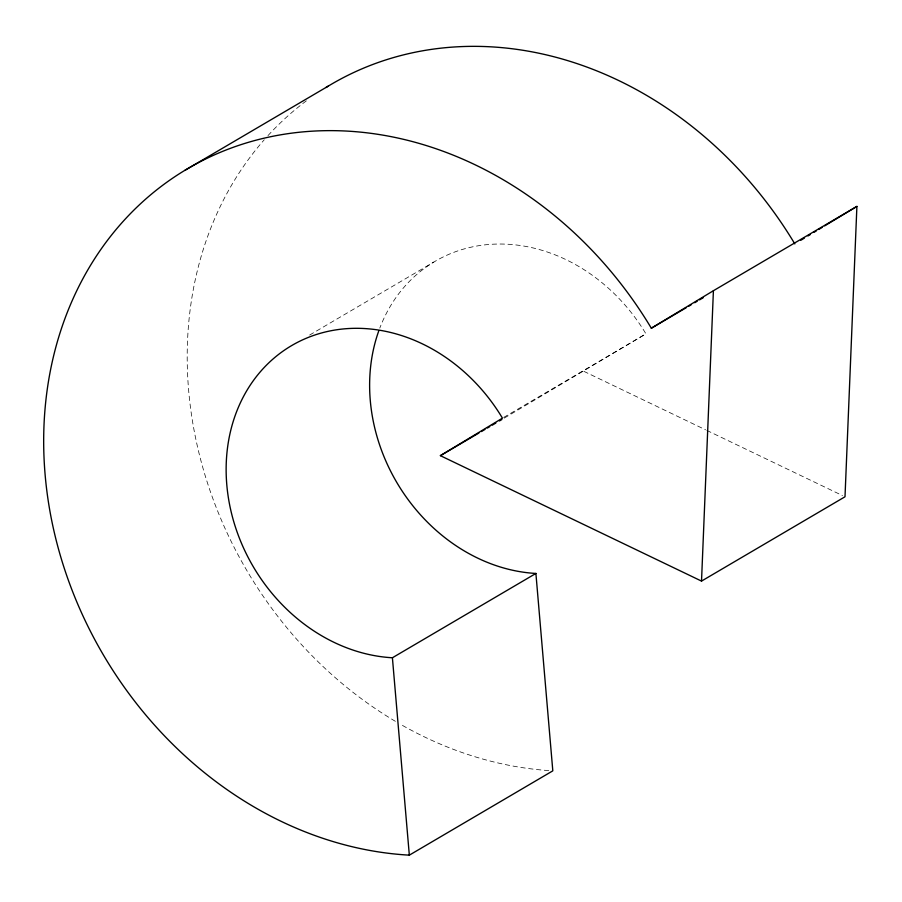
<?xml version="1.0" encoding="UTF-8"?>
<svg xmlns="http://www.w3.org/2000/svg" width="902" height="902" viewBox="0 0 902 902"><rect width="100%" height="100%" fill="white"/><g stroke="black" fill="none" stroke-linecap="round" stroke-linejoin="round"><path stroke-width="0.68" stroke-dasharray="4.51 3.38" d="M504.274 418.1L645.933 333.841A171.109 145.042 59.6 0 0 502.921 244.059A171.109 145.042 59.6 0 0 379.798 328.114M309.612 335.059L433.817 262.087M503.654 417.446L645.933 333.841M583.865 371.342L705.556 429.803M706.83 430.412L842.479 495.559M548.766 770.579A376.314 318.992 59.6 0 1 400.308 724.193M395.369 721.318A376.314 318.992 59.6 0 1 264.241 139.776M267.973 135.616A376.314 318.992 59.6 0 1 307.548 99.975"/><path stroke-width="1.35" d="M701.519 581.091L713.414 290.715L856.9 206.4L845.005 496.776L701.519 581.091L440.368 455.657L502.448 418.156A171.109 145.042 59.6 0 0 240.033 403.555A171.109 145.042 59.6 0 0 392.404 657.761L409.328 855.152L552.813 770.838L535.901 573.447A171.109 145.042 59.6 0 1 378.829 330.73M409.328 855.152A376.314 318.992 59.6 0 1 74.223 296.115A376.314 318.992 59.6 0 1 651.334 328.215L713.414 290.715M800.796 240.293L804.37 238.128M807.955 235.963L810.346 234.52M813.92 232.355L816.31 230.912M818.7 229.48L822.286 227.315M824.665 225.872L856.9 206.4M184.82 170.399L328.317 86.085M651.334 328.215L686.298 307.661M688.711 306.252L691.124 304.831M694.743 302.711L697.156 301.291M699.569 299.87L703.188 297.75M440.368 455.657L478.962 432.983M481.364 431.562L484.983 429.442M487.396 428.022L489.809 426.612M492.221 425.192L495.841 423.061M499.46 420.941L501.862 419.52M392.404 657.761L535.901 573.447M325.96 87.517A376.314 318.992 59.6 0 1 794.82 243.901"/></g></svg>
